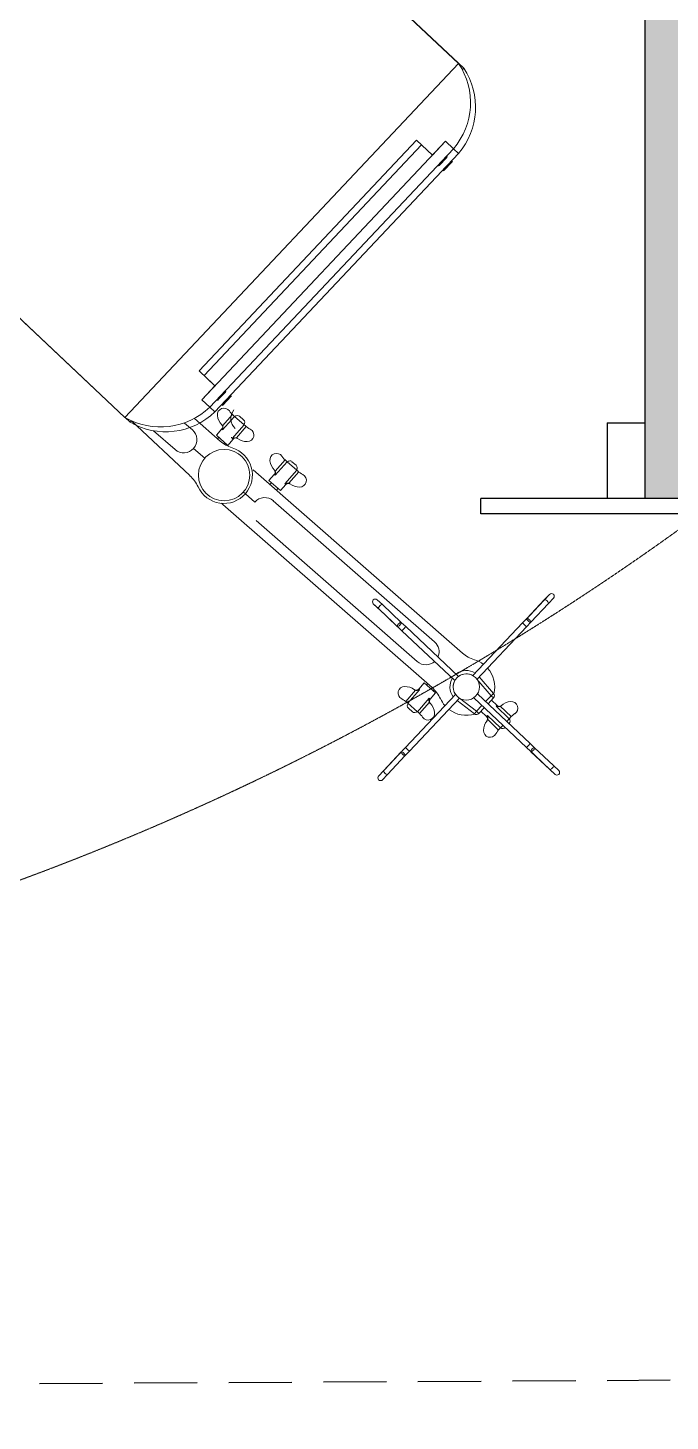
# Model space of a CAD drawing. Header units: millimetres. Extents: x 2822564 to 2991989, y -324396 to -253399.
# Drawn here: x 2834124 to 2834633, y -302527 to -301421 of the extents above; entities that cross this region are included whole.
import ezdxf

# ---------------------------------------------------------------- set-up
doc = ezdxf.new("R2010")
doc.units = ezdxf.units.MM
for name, pattern in [('12017_XPLAN_GROUND$0$HIDDEN', [0.375, 0.25, -0.125]), ('DASHDOT', [1, 0.5, -0.25, 0, -0.25]), ('HIDDEN', [0.375, 0.25, -0.125])]:
    doc.linetypes.add(name, pattern=pattern)
for name, color, linetype in [('AX', 1, 'DASHDOT'), ('CANAL', 2, 'HIDDEN'), ('LAF Detail', 7, 'Continuous')]:
    doc.layers.add(name, color=color, linetype=linetype)
doc.layers.add('coton tak bazo', color=191, linetype='Continuous', lineweight=5)
doc.layers.add('KATCHIN', color=253, linetype='12017_XPLAN_GROUND$0$HIDDEN', lineweight=5)

# ---------------------------------------------------------------- blocks, each defined once
blk = doc.blocks.new('fff')
at = {"layer": 'coton tak bazo', "ltscale": 0.003829}
for p, q in [((-1.9326, 0.6284), (-1.9281, 0.6332)), ((-2.0857, 0.6201), (-2.0905, 0.6246)), ((-2.0774, 0.467), (-2.082, 0.4622)), ((-1.9244, 0.4753), (-1.9195, 0.4708))]:
    blk.add_line(p, q, dxfattribs=at)
at = {"layer": 'coton tak bazo', "ltscale": 0.008414}
for p, q in [((-2.0871, 0.6283), (-2.0765, 0.6183)), ((-1.9244, 0.6298), (-1.9344, 0.6192))]:
    blk.add_line(p, q, dxfattribs=at)
at = {"layer": 'coton tak bazo', "ltscale": 0.003855}
for p, q in [((-2.0822, 0.6237), (-2.0871, 0.6283)), ((-2.0811, 0.4705), (-2.0856, 0.4657)), ((-1.9279, 0.4717), (-1.923, 0.4671))]:
    blk.add_line(p, q, dxfattribs=at)
at = {"layer": 'coton tak bazo', "ltscale": 0.01382}
for p, q in [((-2.0683, 0.6037), (-2.0857, 0.6201)), ((-2.0648, 0.6074), (-2.0822, 0.6237)), ((-1.9417, 0.4917), (-1.9244, 0.4753)), ((-1.9452, 0.4881), (-1.9279, 0.4717))]:
    blk.add_line(p, q, dxfattribs=at)
at = {"layer": 'coton tak bazo', "ltscale": 0.006954}
for p, q in [((-2.0677, 0.6101), (-2.0765, 0.6183)), ((-1.9427, 0.6104), (-1.9344, 0.6192)), ((-1.9389, 0.489), (-1.9302, 0.4808)), ((-2.0637, 0.4816), (-2.072, 0.4728))]:
    blk.add_line(p, q, dxfattribs=at)
at = {"layer": 'coton tak bazo', "ltscale": 0.013819}
for p, q in [((-1.949, 0.611), (-1.9326, 0.6284)), ((-1.9454, 0.6075), (-1.929, 0.6249)), ((-2.0647, 0.4879), (-2.0811, 0.4705)), ((-2.0611, 0.4844), (-2.0774, 0.467))]:
    blk.add_line(p, q, dxfattribs=at)
at = {"layer": 'coton tak bazo', "ltscale": 0.003856}
blk.add_line((-1.929, 0.6249), (-1.9244, 0.6298), dxfattribs=at)
at = {"layer": 'coton tak bazo', "ltscale": 0.005607}
for p, q in [((-2.0607, 0.6035), (-2.0677, 0.6101)), ((-1.9493, 0.6034), (-1.9427, 0.6104))]:
    blk.add_line(p, q, dxfattribs=at)
at = {"layer": 'coton tak bazo', "ltscale": 0.038803}
blk.add_line((-1.999, 0.558), (-1.953, 0.6068), dxfattribs=at)
at = {"layer": 'coton tak bazo', "ltscale": 0.003358}
for p, q in [((-1.953, 0.6068), (-1.949, 0.611)), ((-2.0641, 0.5998), (-2.0683, 0.6037))]:
    blk.add_line(p, q, dxfattribs=at)
at = {"layer": 'coton tak bazo', "ltscale": 0.001387}
for p, q in [((-1.9512, 0.6052), (-1.953, 0.6068)), ((-2.0625, 0.6015), (-2.0641, 0.5998)), ((-2.0588, 0.4903), (-2.0571, 0.4886)), ((-1.9476, 0.4939), (-1.946, 0.4957))]:
    blk.add_line(p, q, dxfattribs=at)
at = {"layer": 'coton tak bazo', "ltscale": 0.001529}
blk.add_line((-1.9512, 0.6052), (-1.9493, 0.6034), dxfattribs=at)
at = {"layer": 'coton tak bazo', "ltscale": 0.038608}
blk.add_line((-2.0155, 0.554), (-2.0641, 0.5998), dxfattribs=at)
at = {"layer": 'coton tak bazo', "ltscale": 0.00153}
for p, q in [((-2.0625, 0.6015), (-2.0607, 0.6035)), ((-2.0588, 0.4903), (-2.0608, 0.4921)), ((-1.9476, 0.4939), (-1.9494, 0.492))]:
    blk.add_line(p, q, dxfattribs=at)
at = {"layer": 'coton tak bazo', "ltscale": 0.038664}
blk.add_line((-2.0121, 0.5576), (-2.0607, 0.6035), dxfattribs=at)
at = {"layer": 'coton tak bazo', "ltscale": 0.038835}
blk.add_line((-1.9953, 0.5545), (-1.9493, 0.6034), dxfattribs=at)
at = {"layer": 'coton tak bazo', "ltscale": 0.002026}
blk.add_line((-2.0425, 0.5794), (-2.0449, 0.5769), dxfattribs=at)
at = {"layer": 'coton tak bazo', "ltscale": 5.97837e-05}
blk.add_line((-2.0448, 0.5814), (-2.0447, 0.5815), dxfattribs=at)
at = {"layer": 'coton tak bazo', "ltscale": 0.001907}
blk.add_line((-2.0368, 0.5855), (-2.0391, 0.5831), dxfattribs=at)
at = {"layer": 'coton tak bazo', "ltscale": 0.000658272}
for p, q in [((-2.036, 0.5863), (-2.0368, 0.5855)), ((-2.0449, 0.5769), (-2.0457, 0.576))]:
    blk.add_line(p, q, dxfattribs=at)
at = {"layer": 'coton tak bazo', "ltscale": 0.009625}
for p, q in [((-2.0368, 0.5855), (-2.0247, 0.5741)), ((-2.0449, 0.5769), (-2.0328, 0.5655)), ((-1.9603, 0.5705), (-1.9712, 0.558)), ((-1.9513, 0.5627), (-1.9623, 0.5502)), ((-1.849, 0.3476), (-1.838, 0.3601)), ((-1.8401, 0.3398), (-1.8291, 0.3523)), ((-1.8006, 0.3058), (-1.7896, 0.3183)), ((-1.7917, 0.298), (-1.7807, 0.3105))]:
    blk.add_line(p, q, dxfattribs=at)
at = {"layer": 'coton tak bazo', "ltscale": 0.008026}
for p, q in [((-2.0351, 0.5874), (-2.025, 0.5778)), ((-2.0467, 0.575), (-2.0366, 0.5655)), ((-1.9621, 0.5722), (-1.9713, 0.5618)), ((-1.9494, 0.5611), (-1.9585, 0.5507)), ((-1.8509, 0.3492), (-1.8418, 0.3597)), ((-1.8382, 0.3381), (-1.8291, 0.3485)), ((-1.8025, 0.3074), (-1.7934, 0.3178)), ((-1.7898, 0.2963), (-1.7807, 0.3067))]:
    blk.add_line(p, q, dxfattribs=at)
at = {"layer": 'coton tak bazo'}
for p, q in [((-2.0366, 0.5655), (-2.0361, 0.5657)), ((-2.0361, 0.5657), (-2.0357, 0.5658)), ((-2.0357, 0.5658), (-2.0353, 0.5658)), ((-2.0353, 0.5658), (-2.0349, 0.5658)), ((-2.0349, 0.5658), (-2.0343, 0.5658)), ((-2.0343, 0.5658), (-2.0338, 0.5657)), ((-2.0338, 0.5657), (-2.0328, 0.5655)), ((-2.0251, 0.5774), (-2.0252, 0.5769)), ((-2.0252, 0.5769), (-2.0252, 0.5765)), ((-2.0252, 0.5765), (-2.0252, 0.5761)), ((-2.0252, 0.5761), (-2.0251, 0.5755)), ((-2.025, 0.5778), (-2.0251, 0.5774)), ((-2.0251, 0.5755), (-2.025, 0.575)), ((-2.025, 0.575), (-2.0247, 0.5741)), ((-1.9713, 0.5618), (-1.9711, 0.5614)), ((-1.971, 0.559), (-1.9712, 0.558)), ((-1.9711, 0.5614), (-1.971, 0.5609)), ((-1.971, 0.5609), (-1.9709, 0.5605)), ((-1.9709, 0.5595), (-1.971, 0.559)), ((-1.9709, 0.5605), (-1.9709, 0.5601)), ((-1.9709, 0.5601), (-1.9709, 0.5595)), ((-1.9614, 0.5506), (-1.9623, 0.5502)), ((-1.9609, 0.5507), (-1.9614, 0.5506)), ((-1.9603, 0.5508), (-1.9609, 0.5507)), ((-1.9599, 0.5508), (-1.9603, 0.5508)), ((-1.9595, 0.5508), (-1.9599, 0.5508)), ((-1.959, 0.5508), (-1.9595, 0.5508)), ((-1.9585, 0.5507), (-1.959, 0.5508)), ((-1.839, 0.3598), (-1.838, 0.3601)), ((-1.8418, 0.3597), (-1.8413, 0.3596)), ((-1.8413, 0.3596), (-1.8409, 0.3595)), ((-1.8409, 0.3595), (-1.8404, 0.3595)), ((-1.8404, 0.3595), (-1.84, 0.3595)), ((-1.84, 0.3595), (-1.8395, 0.3596)), ((-1.8395, 0.3596), (-1.839, 0.3598)), ((-1.8294, 0.3513), (-1.8291, 0.3523)), ((-1.8294, 0.3508), (-1.8294, 0.3513)), ((-1.8294, 0.3502), (-1.8294, 0.3508)), ((-1.8294, 0.3498), (-1.8294, 0.3502)), ((-1.8294, 0.3494), (-1.8294, 0.3498)), ((-1.8292, 0.349), (-1.8294, 0.3494)), ((-1.8291, 0.3485), (-1.8292, 0.349)), ((-1.7934, 0.3178), (-1.7929, 0.3177)), ((-1.7916, 0.3177), (-1.7911, 0.3178)), ((-1.7911, 0.3178), (-1.7906, 0.3179)), ((-1.7906, 0.3179), (-1.7896, 0.3183)), ((-1.789, 0.3171), (-1.7888, 0.318)), ((-1.781, 0.309), (-1.7809, 0.3095)), ((-1.781, 0.3084), (-1.781, 0.309)), ((-1.781, 0.308), (-1.781, 0.3084)), ((-1.7809, 0.3076), (-1.781, 0.308)), ((-1.7808, 0.3071), (-1.7809, 0.3076)), ((-1.7807, 0.3067), (-1.7808, 0.3071))]:
    blk.add_line(p, q, dxfattribs=at)
at = {"layer": 'coton tak bazo', "ltscale": 0.004149}
blk.add_line((-2.0188, 0.5701), (-2.024, 0.575), dxfattribs=at)
at = {"layer": 'coton tak bazo', "ltscale": 0.004195}
for p, q in [((-2.0218, 0.5668), (-2.0168, 0.5721)), ((-2.0196, 0.5648), (-2.0146, 0.57))]:
    blk.add_line(p, q, dxfattribs=at)
at = {"layer": 'coton tak bazo', "ltscale": 0.00175}
for p, q in [((-2.0146, 0.57), (-2.0168, 0.5721)), ((-2.0128, 0.5724), (-2.0146, 0.57)), ((-2.0282, 0.5557), (-2.0305, 0.5537)), ((-2.0282, 0.5557), (-2.0304, 0.5577))]:
    blk.add_line(p, q, dxfattribs=at)
at = {"layer": 'coton tak bazo', "ltscale": 0.011441}
blk.add_line((-1.9989, 0.558), (-2.0146, 0.57), dxfattribs=at)
at = {"layer": 'coton tak bazo', "ltscale": 0.011621}
blk.add_line((-1.9968, 0.5602), (-2.0128, 0.5724), dxfattribs=at)
at = {"layer": 'coton tak bazo', "ltscale": 0.000658289}
for p, q in [((-1.9611, 0.5713), (-1.9603, 0.5705)), ((-1.8014, 0.3065), (-1.8006, 0.3058))]:
    blk.add_line(p, q, dxfattribs=at)
at = {"layer": 'coton tak bazo', "ltscale": 0.00685}
for p, q in [((-1.9603, 0.5705), (-1.9513, 0.5627)), ((-1.8401, 0.3398), (-1.849, 0.3476)), ((-1.8006, 0.3058), (-1.7917, 0.298))]:
    blk.add_line(p, q, dxfattribs=at)
at = {"layer": 'coton tak bazo', "ltscale": 0.002917}
for p, q in [((-1.9519, 0.5673), (-1.9557, 0.5706)), ((-1.8484, 0.3431), (-1.8446, 0.3398))]:
    blk.add_line(p, q, dxfattribs=at)
at = {"layer": 'coton tak bazo', "ltscale": 0.004148}
blk.add_line((-2.0284, 0.5598), (-2.0337, 0.5647), dxfattribs=at)
at = {"layer": 'coton tak bazo', "ltscale": 0.011741}
blk.add_line((-2.0172, 0.5383), (-2.0305, 0.5537), dxfattribs=at)
at = {"layer": 'coton tak bazo', "ltscale": 0.004314}
for p, q in [((-2.0304, 0.5577), (-2.0253, 0.5632)), ((-2.0282, 0.5557), (-2.0231, 0.5611))]:
    blk.add_line(p, q, dxfattribs=at)
at = {"layer": 'coton tak bazo', "ltscale": 0.01156}
blk.add_line((-2.0151, 0.5405), (-2.0282, 0.5557), dxfattribs=at)
at = {"layer": 'coton tak bazo', "ltscale": 0.004428}
for p, q in [((-1.977, 0.5531), (-1.972, 0.5588)), ((-1.8233, 0.3572), (-1.8283, 0.3515)), ((-1.7855, 0.3247), (-1.7905, 0.3189)), ((-1.7749, 0.3154), (-1.7799, 0.3096))]:
    blk.add_line(p, q, dxfattribs=at)
at = {"layer": 'coton tak bazo', "ltscale": 0.008167}
for p, q in [((-1.977, 0.5531), (-1.9664, 0.5438)), ((-1.8233, 0.3572), (-1.8339, 0.3665)), ((-1.7855, 0.3247), (-1.7749, 0.3154))]:
    blk.add_line(p, q, dxfattribs=at)
at = {"layer": 'coton tak bazo', "ltscale": 0.000657886}
blk.add_line((-1.9513, 0.5627), (-1.9505, 0.562), dxfattribs=at)
at = {"layer": 'coton tak bazo', "ltscale": 0.038571}
blk.add_line((-2.0151, 0.5406), (-2.0608, 0.4921), dxfattribs=at)
at = {"layer": 'coton tak bazo', "ltscale": 0.03879}
blk.add_line((-1.9948, 0.5416), (-1.946, 0.4957), dxfattribs=at)
at = {"layer": 'coton tak bazo', "ltscale": 0.000811807}
blk.add_line((-1.9757, 0.55), (-1.9748, 0.5511), dxfattribs=at)
at = {"layer": 'coton tak bazo', "ltscale": 0.14843}
blk.add_line((-1.9738, 0.5482), (-1.7808, 0.3792), dxfattribs=at)
at = {"layer": 'coton tak bazo', "ltscale": 0.000879089}
blk.add_line((-1.9697, 0.5446), (-1.9687, 0.5458), dxfattribs=at)
at = {"layer": 'coton tak bazo', "ltscale": 0.004429}
for p, q in [((-1.9664, 0.5438), (-1.9614, 0.5496)), ((-1.8339, 0.3665), (-1.839, 0.3608))]:
    blk.add_line(p, q, dxfattribs=at)
at = {"layer": 'coton tak bazo', "ltscale": 0.038594}
blk.add_line((-2.0113, 0.5372), (-2.0571, 0.4886), dxfattribs=at)
at = {"layer": 'coton tak bazo', "ltscale": 0.038744}
blk.add_line((-1.9981, 0.5379), (-1.9494, 0.492), dxfattribs=at)
at = {"layer": 'coton tak bazo', "ltscale": 0.148429}
blk.add_line((-1.8087, 0.3474), (-2.0017, 0.5164), dxfattribs=at)
at = {"layer": 'coton tak bazo', "ltscale": 0.114333}
for p, q in [((-1.8115, 0.3941), (-1.9601, 0.5242)), ((-1.9761, 0.506), (-1.8274, 0.3759))]:
    blk.add_line(p, q, dxfattribs=at)
at = {"layer": 'coton tak bazo', "ltscale": 0.0033}
for p, q in [((-2.0608, 0.4921), (-2.0647, 0.4879)), ((-1.9494, 0.492), (-1.9452, 0.4881))]:
    blk.add_line(p, q, dxfattribs=at)
at = {"layer": 'coton tak bazo', "ltscale": 0.005609}
blk.add_line((-2.0571, 0.4886), (-2.0637, 0.4816), dxfattribs=at)
at = {"layer": 'coton tak bazo', "ltscale": 0.005608}
blk.add_line((-1.946, 0.4957), (-1.9389, 0.489), dxfattribs=at)
at = {"layer": 'coton tak bazo', "ltscale": 0.008443}
blk.add_line((-1.9195, 0.4708), (-1.9302, 0.4808), dxfattribs=at)
at = {"layer": 'coton tak bazo', "ltscale": 0.008444}
blk.add_line((-2.082, 0.4622), (-2.072, 0.4728), dxfattribs=at)
at = {"layer": 'coton tak bazo', "ltscale": 0.006708}
for p, q in [((-1.8016, 0.3693), (-1.8104, 0.377)), ((-1.8104, 0.377), (-1.8016, 0.3693))]:
    blk.add_line(p, q, dxfattribs=at)
at = {"layer": 'coton tak bazo', "ltscale": 0.001281}
for p, q in [((-1.8302, 0.3662), (-1.8316, 0.3645)), ((-1.8241, 0.3609), (-1.8256, 0.3592))]:
    blk.add_line(p, q, dxfattribs=at)
at = {"layer": 'coton tak bazo', "ltscale": 0.0014}
blk.add_line((-1.7998, 0.3678), (-1.8016, 0.3694), dxfattribs=at)
blk.add_line((-1.7998, 0.3678), (-1.8016, 0.3694), dxfattribs=at)
at = {"layer": 'coton tak bazo', "ltscale": 0.000657837}
blk.add_line((-1.849, 0.3476), (-1.8499, 0.3483), dxfattribs=at)
at = {"layer": 'coton tak bazo', "ltscale": 0.019085}
blk.add_line((-1.7504, 0.3526), (-1.6966, 0.302), dxfattribs=at)
at = {"layer": 'coton tak bazo', "ltscale": 0.000658593}
blk.add_line((-1.8392, 0.339), (-1.8401, 0.3398), dxfattribs=at)
at = {"layer": 'coton tak bazo', "ltscale": 0.007934}
for p, q in [((-1.7642, 0.3365), (-1.7539, 0.3275)), ((-1.7539, 0.3275), (-1.7642, 0.3365))]:
    blk.add_line(p, q, dxfattribs=at)
at = {"layer": 'coton tak bazo', "ltscale": 0.00079851}
for p, q in [((-1.7823, 0.3237), (-1.7832, 0.3227)), ((-1.7763, 0.3184), (-1.7772, 0.3174))]:
    blk.add_line(p, q, dxfattribs=at)
at = {"layer": 'coton tak bazo', "ltscale": 0.00582}
blk.add_line((-1.7368, 0.3286), (-1.717, 0.3113), dxfattribs=at)
at = {"layer": 'coton tak bazo', "ltscale": 0.039792}
blk.add_line((-1.7783, 0.3208), (-1.7546, 0.3), dxfattribs=at)
at = {"layer": 'coton tak bazo', "ltscale": 0.016327}
blk.add_line((-1.7455, 0.3041), (-1.7528, 0.3104), dxfattribs=at)
at = {"layer": 'coton tak bazo', "ltscale": 0.259584}
blk.add_line((-1.9982, -0.0276), (-1.6906, 0.2989), dxfattribs=at)
blk.add_line((-1.9982, -0.0276), (-1.6906, 0.2989), dxfattribs=at)
at = {"layer": 'coton tak bazo', "ltscale": 0.002916}
blk.add_line((-1.7962, 0.2979), (-1.8, 0.3012), dxfattribs=at)
at = {"layer": 'coton tak bazo', "ltscale": 0.000658264}
blk.add_line((-1.7917, 0.298), (-1.7908, 0.2972), dxfattribs=at)
at = {"layer": 'coton tak bazo', "ltscale": 0.001048}
blk.add_line((-1.6966, 0.302), (-1.6953, 0.3033), dxfattribs=at)
at = {"layer": 'coton tak bazo', "ltscale": 0.001009}
blk.add_line((-1.6966, 0.302), (-1.6954, 0.3033), dxfattribs=at)
at = {"layer": 'coton tak bazo', "ltscale": 0.003672}
blk.add_line((-1.6953, 0.3033), (-1.6907, 0.299), dxfattribs=at)
at = {"layer": 'coton tak bazo', "ltscale": 0.092167}
blk.add_line((-1.5747, 0.1898), (-1.6906, 0.299), dxfattribs=at)
at = {"layer": 'coton tak bazo', "ltscale": 0.303333}
for p, q in [((-1.6906, 0.2989), (-1.3091, -0.0604)), ((-2.0029, -0.0232), (-1.6213, -0.3826)), ((-1.9982, -0.0276), (-1.6167, -0.387))]:
    blk.add_line(p, q, dxfattribs=at)
at = {"layer": 'coton tak bazo', "ltscale": 0.189583}
for p, q in [((-1.9981, 0.0554), (-1.7735, 0.2938)), ((-1.7688, 0.2895), (-1.9934, 0.051)), ((-1.7615, 0.2826), (-1.9861, 0.0441))]:
    blk.add_line(p, q, dxfattribs=at)
at = {"layer": 'coton tak bazo', "ltscale": 0.007}
for p, q in [((-1.7888, 0.2791), (-1.7805, 0.2879)), ((-1.775, 0.2829), (-1.7833, 0.2741)), ((-1.9927, 0.0627), (-1.9844, 0.0715)), ((-1.9789, 0.0664), (-1.9872, 0.0576))]:
    blk.add_line(p, q, dxfattribs=at)
at = {"layer": 'coton tak bazo', "ltscale": 0.005833}
for p, q in [((-1.7873, 0.2792), (-1.7804, 0.2865)), ((-1.7764, 0.2828), (-1.7834, 0.2755)), ((-1.7688, 0.2895), (-1.7615, 0.2826)), ((-1.7615, 0.2826), (-1.7688, 0.2895)), ((-1.9912, 0.0627), (-1.9843, 0.07)), ((-1.9803, 0.0664), (-1.9872, 0.059)), ((-1.9934, 0.051), (-1.9861, 0.0441)), ((-1.9861, 0.0441), (-1.9934, 0.051))]:
    blk.add_line(p, q, dxfattribs=at)
at = {"layer": 'coton tak bazo', "ltscale": 0.003716}
for p, q in [((-1.7735, 0.2938), (-1.7689, 0.2894)), ((-1.7689, 0.2894), (-1.7735, 0.2938))]:
    blk.add_line(p, q, dxfattribs=at)
at = {"layer": 'coton tak bazo', "ltscale": 0.010208}
for p, q in [((-1.7615, 0.2826), (-1.7736, 0.2697)), ((-1.9861, 0.0441), (-1.974, 0.0569))]:
    blk.add_line(p, q, dxfattribs=at)
at = {"layer": 'coton tak bazo', "ltscale": 0.084583}
for p, q in [((-1.7636, 0.2603), (-1.8638, 0.1539)), ((-1.7589, 0.2559), (-1.8591, 0.1495)), ((-1.9593, 0.0431), (-1.8591, 0.1495))]:
    blk.add_line(p, q, dxfattribs=at)
at = {"layer": 'coton tak bazo', "ltscale": 0.011667}
for p, q in [((-1.7736, 0.2697), (-1.7589, 0.2559)), ((-1.7736, 0.2697), (-1.7589, 0.2559)), ((-1.974, 0.0569), (-1.9593, 0.0431)), ((-1.974, 0.0569), (-1.9593, 0.0431))]:
    blk.add_line(p, q, dxfattribs=at)
at = {"layer": 'coton tak bazo', "ltscale": 0.00795}
blk.add_line((-1.7736, 0.2697), (-1.7636, 0.2603), dxfattribs=at)
at = {"layer": 'coton tak bazo', "ltscale": 0.084544}
blk.add_line((-1.964, 0.0475), (-1.8638, 0.1539), dxfattribs=at)
at = {"layer": 'coton tak bazo', "ltscale": 0.00372}
for p, q in [((-1.9981, 0.0554), (-1.9935, 0.051)), ((-1.9935, 0.051), (-1.9981, 0.0554))]:
    blk.add_line(p, q, dxfattribs=at)
at = {"layer": 'coton tak bazo', "ltscale": 0.00106}
blk.add_line((-2.0029, -0.0232), (-2.0016, -0.0218), dxfattribs=at)
at = {"layer": 'coton tak bazo', "ltscale": 0.001098}
blk.add_line((-2.0029, -0.0232), (-2.0016, -0.0218), dxfattribs=at)
at = {"layer": 'coton tak bazo', "ltscale": 0.303334}
blk.add_line((-1.6167, -0.387), (-1.9982, -0.0276), dxfattribs=at)
at = {"layer": 'coton tak bazo'}
for centre, radius in [((-2.0053, 0.5476), 0.0121), ((-1.782, 0.3522), 0.0237)]:
    blk.add_circle(centre, radius, dxfattribs=at)
for centre, radius, start, end in [((-1.9263, 0.6315), 0.00252, 43.8419, 136.6625), ((-1.9263, 0.6315), 0.00252, 316.761, 43.9201), ((-2.0888, 0.6265), 0.00252, 133.8419, 226.6625), ((-2.0888, 0.6265), 0.00252, 46.761, 133.9201), ((-2.0272, 0.588), 0.00607, 357.9219, 150.9453), ((-2.0426, 0.5793), 0.00302, 136.7134, 226.7134), ((-2.0391, 0.583), 0.00302, 46.7134, 134.7652), ((-2.0554, 0.6045), 0.0266, 316.7134, 329.2021), ((-2.0219, 0.5768), 0.00325, 141.5938, 161.0896), ((-2.0219, 0.5772), 0.00302, 142.5295, 226.7135), ((-2.0364, 0.5883), 0.0153, 321.568, 357.9219), ((-2.0468, 0.5672), 0.00607, 122.4815, 275.505), ((-2.065, 0.5942), 0.0266, 304.2248, 316.7134), ((-2.0314, 0.5801), 0.00902, 317.7506, 325.0043), ((-2.0053, 0.5476), 0.0262, 120.7752, 121.0935), ((-2.0146, 0.57), 0.00302, 52.6047, 136.7134), ((-2.0053, 0.5476), 0.0262, 52.214, 107.432), ((-1.97, 0.5721), 0.00607, 34.563, 187.5864), ((-1.9609, 0.5733), 0.0153, 187.5864, 223.9403), ((-1.9436, 0.5913), 0.0266, 216.3062, 228.7949), ((-1.9577, 0.5683), 0.00302, 48.7949, 138.7949), ((-1.9539, 0.565), 0.00302, 318.7949, 48.7949), ((-2.0477, 0.5763), 0.0153, 275.505, 311.8589), ((-2.0357, 0.5625), 0.00302, 46.7134, 130.8972), ((-2.0354, 0.5625), 0.00325, 112.3386, 131.8314), ((-2.0393, 0.5718), 0.00902, 308.4204, 315.6792), ((-2.0053, 0.5476), 0.0262, 165.9984, 221.6625), ((-2.0282, 0.5557), 0.00302, 136.7134, 220.8222), ((-2.0053, 0.5476), 0.0262, 152.3364, 152.6524), ((-2.0053, 0.5476), 0.0121, 330.2336, 34.6462), ((-2.0053, 0.5476), 0.0151, 327.4929, 37.0856), ((-2.0053, 0.5476), 0.0262, 24.4019, 41.1794), ((-1.9539, 0.571), 0.0302, 204.3992, 228.7948), ((-1.9743, 0.5608), 0.00302, 318.7948, 42.9788), ((-1.9651, 0.5647), 0.00902, 220.504, 227.7577), ((-1.9742, 0.5605), 0.00325, 24.4187, 43.9145), ((-1.933, 0.582), 0.0266, 228.7949, 241.2835), ((-1.9485, 0.5533), 0.00607, 270.0033, 63.0268), ((-1.9565, 0.5571), 0.00902, 229.8291, 237.0879), ((-1.9591, 0.5476), 0.00302, 54.6111, 138.7949), ((-1.9595, 0.5476), 0.00325, 53.6769, 73.1697), ((-1.9485, 0.5625), 0.0153, 233.6494, 270.0033), ((-2.0053, 0.5476), 0.0151, 237.1304, 308.3016), ((-2.0053, 0.5476), 0.0121, 239.7759, 305.2715), ((-1.9681, 0.5151), 0.0121, 48.7939, 131.8127), ((-2.0053, 0.5476), 0.0262, 232.6973, 253.1865), ((-2.0216, 0.4936), 0.0302, 48.795, 73.1905), ((-1.9681, 0.5151), 0.0121, 156.0537, 228.7964), ((-2.0838, 0.464), 0.00252, 136.761, 223.9201), ((-1.9213, 0.469), 0.00252, 226.761, 313.9201), ((-1.9213, 0.469), 0.00252, 313.8419, 46.6625), ((-2.0838, 0.4639), 0.00252, 223.8419, 316.6625), ((-1.8195, 0.385), 0.0121, 228.7933, 318.7964), ((-1.7819, 0.3521), 0.0262, 24.365, 138.7608), ((-1.7575, 0.4059), 0.0354, 228.8206, 231.5034), ((-1.8518, 0.3571), 0.00607, 89.9692, 242.9927), ((-1.8518, 0.3479), 0.0153, 53.6153, 89.9692), ((-1.8412, 0.3628), 0.00302, 234.577, 318.7608), ((-1.8408, 0.3628), 0.00325, 233.6427, 253.1356), ((-1.8439, 0.3532), 0.00902, 49.795, 57.0537), ((-1.7819, 0.3521), 0.0262, 138.7621, 253.1551), ((-1.7305, 0.3754), 0.0302, 204.365, 228.7608), ((-1.8674, 0.3284), 0.0266, 48.7608, 61.2494), ((-1.8464, 0.3454), 0.00302, 138.7608, 228.7608), ((-1.8352, 0.3456), 0.00902, 40.4698, 47.7236), ((-1.8261, 0.3495), 0.00302, 138.7606, 222.9447), ((-1.8261, 0.3499), 0.00325, 204.3846, 223.8803), ((-1.8395, 0.337), 0.0153, 7.5523, 43.9062), ((-1.8427, 0.342), 0.00302, 228.7608, 318.7608), ((-1.8568, 0.3191), 0.0266, 36.2721, 48.7608), ((-1.8303, 0.3382), 0.00607, 214.5289, 7.5523), ((-1.7983, 0.2981), 0.0302, 48.7608, 73.1565), ((-1.7448, 0.3195), 0.0121, 138.7602, 228.7613), ((-1.7448, 0.3195), 0.0121, 48.7608, 138.7608), ((-1.8034, 0.3152), 0.00607, 90.0033, 243.0268), ((-1.8189, 0.2865), 0.0266, 48.7949, 61.2835), ((-1.8034, 0.306), 0.0153, 53.6495, 90.0033), ((-1.7928, 0.3209), 0.00302, 234.611, 318.795), ((-1.7924, 0.3209), 0.00325, 233.6753, 253.1711), ((-1.8002, 0.3), 0.0121, 318.7938, 48.7959), ((-1.7954, 0.3114), 0.00902, 49.8321, 57.0858), ((-1.7868, 0.3038), 0.00902, 40.5019, 47.7607), ((-1.7777, 0.3077), 0.00302, 138.7949, 222.9787), ((-1.7282, 0.2473), 0.0649, 59.5917, 134.2229), ((-1.798, 0.3035), 0.00302, 138.7949, 228.7949), ((-1.7942, 0.3002), 0.00302, 228.7949, 318.7949), ((-1.8083, 0.2772), 0.0266, 36.3062, 48.7949), ((-1.7819, 0.2964), 0.00607, 214.563, 7.5864), ((-1.7777, 0.308), 0.00325, 204.4201, 223.9129), ((-1.791, 0.2952), 0.0153, 7.5864, 43.9404), ((-1.7235, 0.2429), 0.0649, 59.5922, 134.2235), ((-1.7812, 0.2872), 0.00101, 316.7129, 46.7129), ((-1.7757, 0.2821), 0.00101, 46.7134, 136.7134), ((-1.7757, 0.2821), 0.00101, 46.7134, 136.7134), ((-1.7826, 0.2748), 0.00101, 136.7134, 226.7134), ((-1.7826, 0.2748), 0.00101, 136.7134, 226.7134), ((-1.9851, 0.0707), 0.00101, 316.7129, 46.7129), ((-1.9796, 0.0657), 0.00101, 46.7134, 136.7134), ((-1.9796, 0.0657), 0.00101, 46.7134, 136.7134), ((-1.949, 0.0129), 0.0649, 139.2028, 213.8341), ((-1.992, 0.0634), 0.00101, 226.7129, 316.7129), ((-1.9865, 0.0583), 0.00101, 136.7134, 226.7134), ((-1.9865, 0.0583), 0.00101, 136.7134, 226.7134), ((-1.9443, 0.0086), 0.0649, 139.2033, 213.8346)]:
    blk.add_arc(centre, radius, start, end, dxfattribs=at)
for centre, major_axis, start_param, end_param in [((-2.084, 0.6219), (0.00175, 0.00182), 0.003429, 3.145021), ((-1.9308, 0.6266), (-0.00182, 0.00175), 4.666969, 6.286614), ((-1.9308, 0.6266), (0.00182, -0.00175), 0.003429, 1.525376), ((-2.0666, 0.6055), (0.00175, 0.00182), 0.003429, 3.145021), ((-2.0666, 0.6055), (0.00175, 0.00182), 3.145021, 4.666969), ((-2.0666, 0.6055), (0.00175, 0.00182), 4.666969, 6.286614), ((-1.9472, 0.6093), (0.00182, -0.00175), 3.145021, 4.666969), ((-1.9472, 0.6093), (0.00182, -0.00175), 0.003429, 3.145021), ((-1.9472, 0.6093), (0.00182, -0.00175), 4.666969, 6.286614), ((-1.9435, 0.4899), (-0.00175, -0.00182), 4.666969, 6.286614), ((-1.9435, 0.4899), (-0.00175, -0.00182), 0.003429, 3.145021), ((-1.9435, 0.4899), (-0.00175, -0.00182), 3.145021, 4.666969), ((-2.0629, 0.4862), (-0.00182, 0.00175), 0.003429, 3.145021), ((-2.0629, 0.4862), (-0.00182, 0.00175), 4.666969, 6.286614), ((-2.0629, 0.4862), (-0.00182, 0.00175), 3.145021, 4.666969), ((-2.0792, 0.4688), (-0.00182, 0.00175), 0.003429, 3.145021), ((-1.9261, 0.4735), (-0.00175, -0.00182), 0.003429, 1.525376), ((-1.9261, 0.4735), (0.00175, 0.00182), 4.666969, 6.286614)]:
    blk.add_ellipse(centre, major_axis=major_axis, ratio=0.319365, start_param=start_param, end_param=end_param, dxfattribs=at)
blk = doc.blocks.new('Surgery Zone')
at = {"layer": 'KATCHIN', "color": 85, "ltscale": 1.1, "true_color": 0x58ba48}
blk.add_circle((1610637.8, -562746.7, 0), 2200, dxfattribs=at)
at = {"layer": 'coton tak bazo', "xscale": 860.0000000000005, "yscale": 860.0000000000005, "zscale": 860.0000000000005, "rotation": 180}
blk.add_blockref('fff', (1610029.2, -564186.9, 0), dxfattribs=at)
blk = doc.blocks.new('LAF')
at = {"layer": 'LAF Detail'}
h = blk.add_hatch(color=1, dxfattribs=at)
h.dxf.hatch_style = 1
h.paths.add_polyline_path([(1750, 1297.5), (-1750, 1297.5), (-1750, 1257.5), (1750, 1257.5)])
h.paths.add_polyline_path([(-1257.5, 1750), (-1297.5, 1750), (-1297.5, 1297.5), (-1257.5, 1297.5)])
h.paths.add_polyline_path([(1297.5, 1750), (1257.5, 1750), (1257.5, 1297.5), (1297.5, 1297.5)])
h.paths.add_polyline_path([(1297.5, -1297.5), (1257.5, -1297.5), (1257.5, -1750), (1297.5, -1750)])
h.paths.add_polyline_path([(1750, -1257.5), (-1750, -1257.5), (-1750, -1297.5), (1750, -1297.5)])
h.paths.add_polyline_path([(-1257.5, -1297.5), (-1297.5, -1297.5), (-1297.5, -1750), (-1257.5, -1750)])
h.paths.add_polyline_path([(2764.7, 1882.3), (2614.7, 1882.3), (2614.7, 1842.3), (2068.7, 1842.3), (2068.7, 1882.3), (1918.7, 1882.3), (1918.7, 567.3), (2068.7, 567.3), (2068.7, 604.8), (2183, 604.8), (2183, 609.8), (2063, 609.8), (2063, 637.3), (2183, 637.3), (2183, 607.3), (2614.7, 607.3), (2614.7, 567.3), (2764.7, 567.3)])
h.paths.add_polyline_path([(1958.7, 1802.3), (2724.7, 1802.3), (2724.7, 913.3), (2183, 913.3), (2183, 883.3), (2063, 883.3), (2063, 913.3), (1958.7, 913.3)], flags=16)
h.paths.add_polyline_path([(1958.9, 1526.8, 1), (1964, 1526.8, 1)], flags=0)
h.paths.add_polyline_path([(1958.9, 1314.6, 1), (1964, 1314.6, 1)], flags=0)
h.paths.add_polyline_path([(2151, 1529.4), (2152, 1529.4, -1), (2152, 1524.2), (2151, 1524.2, -1)], flags=0)
h.paths.add_polyline_path([(2148.9, 1526.8, -1), (2154, 1526.8, -1)], flags=0)
h.paths.add_polyline_path([(2151, 1317.2), (2152, 1317.2, -1), (2152, 1312), (2151, 1312, -1)], flags=0)
h.paths.add_polyline_path([(2154, 1314.6, -1), (2148.9, 1314.6, -1)], flags=0)
h.paths.add_polyline_path([(2000, 1717.6), (2001.5, 1718.9, -1), (2004.9, 1715), (2003.4, 1713.7, -1)], flags=0)
h.paths.add_polyline_path([(2257.9, 1477.7), (2257.9, 1478.7, -1), (2263.1, 1478.7), (2263.1, 1477.7, -1)], flags=0)
h.paths.add_polyline_path([(2257.9, 1363.7, -1), (2263.1, 1363.7), (2263.1, 1362.7, -1), (2257.9, 1362.7)], flags=0)
h.paths.add_polyline_path([(2562.4, 1106.3), (2724.7, 1249.4), (2724.7, 1249.7), (2562.1, 1106.3)], flags=0)
h.paths.add_polyline_path([(2556.8, 1105.2), (2557, 1105.2), (2557.2, 1105.3, 0.093249)], flags=0)
h.paths.add_polyline_path([(2308.7, 1100.3), (2551.5, 1100.3), (2555.3, 1103.7), (2555.3, 1104.3, -0.414214), (2557.3, 1106.3), (2557.3, 1105.2, 0.12943), (2555.3, 1104.3), (2555.3, 1100.4), (2552.5, 1097.8), (2544.7, 1097.8), (2544.7, 1096.6), (2326.7, 1096.6), (2307.7, 1096.6, 0.414214), (2306.5, 1095.3), (2306.5, 1036.7, 0.080761), (2306.5, 1036.3), (2306.5, 1036.3), (2330.5, 914.1), (2357.5, 914.1), (2544.1, 914.1), (2544.1, 913.8), (2544.1, 913.3), (2543.7, 913.3), (2419.6, 913.8), (2366, 913.8), (2357.6, 914.1), (2357.6, 913.3), (2357.5, 913.3), (2357.5, 914.1), (2327.5, 914.1), (2303.5, 1036.3), (1958.7, 1036.3), (1958.7, 1036.9), (2303, 1036.9), (2303, 1096.6), (2326.5, 1096.6), (2326.5, 1097.8), (2308.7, 1097.8)], flags=0)
h.paths.add_polyline_path([(2305.2, 1036.7, 0.09518), (2305.4, 1035.8, 0.113938), (2303.6, 1035.9), (2305.2, 1036.1)], flags=0)
h.paths.add_polyline_path([(2257.9, 1592.7), (2257.9, 1593.7, -1), (2263.1, 1593.7), (2263.1, 1592.7, -1)], flags=0)
h.paths.add_polyline_path([(2058.1, 1768.8), (2059.6, 1770.2, -1), (2063, 1766.3), (2061.5, 1764.9, -1)], flags=0)
h.paths.add_polyline_path([(2263.1, 1248.7), (2263.1, 1247.7, -1), (2257.9, 1247.7), (2257.9, 1248.7, -1)], flags=0)
h.paths.add_polyline_path([(2444, 1411.7, 0.956183), (2444, 1429.7, -0.066402)], flags=0)
h.paths.add_polyline_path([(2426.8, 1429.7), (2427.6, 1429.7, 0.022091), (2426.8, 1429.7, 11.266721), (2426.8, 1411.7), (2427.6, 1411.7, -0.022091), (2426.8, 1411.7, -11.266721)], flags=0)
h.paths.add_polyline_path([(2426.6, 1420.7, -1), (2326.6, 1420.7, -1)], flags=0)
h.paths.add_polyline_path([(2339.5, 1461.4, -1), (2332.5, 1461.4, -1)], flags=0)
h.paths.add_polyline_path([(2338.5, 1461.4, -1), (2333.5, 1461.4, -1)], flags=0)
h.paths.add_polyline_path([(2339.5, 1380, -1), (2332.5, 1380, -1)], flags=0)
h.paths.add_polyline_path([(2338.5, 1380, -1), (2333.5, 1380, -1)], flags=0)
h.paths.add_polyline_path([(2341, 1529.4), (2342, 1529.4, -1), (2342, 1524.2), (2341, 1524.2, -1)], flags=0)
h.paths.add_polyline_path([(2344, 1526.8, -1), (2338.9, 1526.8, -1)], flags=0)
h.paths.add_polyline_path([(2257.9, 1692.7), (2257.9, 1693.7, -1), (2263.1, 1693.7), (2263.1, 1692.7, -1)], flags=0)
h.paths.add_polyline_path([(2341, 1317.2), (2342, 1317.2, -1), (2342, 1312), (2341, 1312, -1)], flags=0)
h.paths.add_polyline_path([(2344, 1314.6, -1), (2338.9, 1314.6, -1)], flags=0)
h.paths.add_polyline_path([(1948.7, 1862.3, -1), (1962.7, 1862.3, -1)], flags=16)
h.paths.add_polyline_path([(2263.1, 1133.7), (2263.1, 1132.7, -1), (2257.9, 1132.7), (2257.9, 1133.7, -1)], flags=0)
h.paths.add_polyline_path([(2420.8, 1461.4, -1), (2413.8, 1461.4, -1)], flags=0)
h.paths.add_polyline_path([(2419.8, 1461.4, -1), (2414.8, 1461.4, -1)], flags=0)
h.paths.add_polyline_path([(2420.8, 1380, -1), (2413.8, 1380, -1)], flags=0)
h.paths.add_polyline_path([(2419.8, 1380, -1), (2414.8, 1380, -1)], flags=0)
h.paths.add_polyline_path([(2257.9, 1792.7), (2257.9, 1793.7, -1), (2263.1, 1793.7), (2263.1, 1792.7, -1)], flags=0)
h.paths.add_polyline_path([(2551.5, 1100.3, 0.016832), (2552, 1099.1), (2552.1, 1099.1), (2551.9, 1099.1), (2551.9, 1099), (2552, 1099, -0.00829)], flags=0)
h.paths.add_polyline_path([(2327.4, 1109.9), (2329.4, 1109.9, -1), (2329.4, 1104.7), (2327.4, 1104.7, -1)], flags=0)
h.paths.add_polyline_path([(2490.2, 1477.7), (2490.2, 1478.7, -1), (2495.4, 1478.7), (2495.4, 1477.7, -1)], flags=0)
h.paths.add_polyline_path([(2490.2, 1363.7, -1), (2495.4, 1363.7), (2495.4, 1362.7, -1), (2490.2, 1362.7)], flags=0)
h.paths.add_polyline_path([(2394, 1109.9), (2396, 1109.9, -1), (2396, 1104.7), (2394, 1104.7, -1)], flags=0)
h.paths.add_polyline_path([(1958.7, 873.3), (2310.7, 873.3), (2310.7, 647.3), (1958.7, 647.3)], flags=16)
h.paths.add_polyline_path([(2490.2, 1592.7), (2490.2, 1593.7, -1), (2495.4, 1593.7), (2495.4, 1592.7, -1)], flags=0)
h.paths.add_polyline_path([(2490.2, 1248.7, -1), (2495.4, 1248.7), (2495.4, 1247.7, -1), (2490.2, 1247.7)], flags=0)
h.paths.add_polyline_path([(2531, 1529.4), (2532, 1529.4, -1), (2532, 1524.2), (2531, 1524.2, -1)], flags=0)
h.paths.add_polyline_path([(2534, 1526.8, -1), (2528.9, 1526.8, -1)], flags=0)
h.paths.add_polyline_path([(2531, 1317.2), (2532, 1317.2, -1), (2532, 1312), (2531, 1312, -1)], flags=0)
h.paths.add_polyline_path([(2534, 1314.6, -1), (2528.9, 1314.6, -1)], flags=0)
h.paths.add_polyline_path([(2490.2, 1692.7), (2490.2, 1693.7, -1), (2495.4, 1693.7), (2495.4, 1692.7, -1)], flags=0)
h.paths.add_polyline_path([(2460.7, 1109.9), (2462.7, 1109.9, -1), (2462.7, 1104.7), (2460.7, 1104.7, -1)], flags=0)
h.paths.add_polyline_path([(2495.4, 1133.7), (2495.4, 1132.7, -1), (2490.2, 1132.7), (2490.2, 1133.7, -1)], flags=0)
h.paths.add_polyline_path([(2490.2, 1792.7), (2490.2, 1793.7, -1), (2495.4, 1793.7), (2495.4, 1792.7, -1)], flags=0)
h.paths.add_polyline_path([(2527.4, 1109.9), (2529.4, 1109.9, -1), (2529.4, 1104.7), (2527.4, 1104.7, -1)], flags=0)
h.paths.add_polyline_path([(2322.7, 860.3), (2350.7, 860.3), (2350.7, 873.3), (2724.7, 873.3), (2724.7, 647.3), (2350.7, 647.3), (2350.7, 660.3), (2322.7, 660.3, -0.414214), (2320.7, 662.3), (2320.7, 858.3, -0.414214)], flags=16)
h.paths.add_polyline_path([(2561.8, 1122.2), (2563.3, 1123.5, -1), (2566.7, 1119.6), (2565.2, 1118.3, -1)], flags=0)
h.paths.add_polyline_path([(2353.8, 820.3), (2353.8, 860.3), (2353.7, 820.3)], flags=0)
h.paths.add_polyline_path([(2578.9, 1095.3, -1), (2573.8, 1095.3, -1)], flags=0)
h.paths.add_polyline_path([(2619.9, 1173.4), (2621.4, 1174.7, -1), (2624.8, 1170.8), (2623.3, 1169.5, -1)], flags=0)
h.paths.add_polyline_path([(2392.3, 858.8), (2392.3, 662.3), (2392.2, 661.9), (2392, 660.7), (2391.5, 660.5), (2391.7, 660.7), (2391.9, 660.9), (2392, 661.2), (2392.2, 661.6), (2392.2, 661.9), (2392.3, 662.3), (2392.3, 858.3), (2392.2, 858.7), (2392, 859.9), (2391.8, 860)], flags=0)
h.paths.add_polyline_path([(2383.4, 818.3), (2383.2, 818.3), (2383.2, 702.3), (2383.2, 701.9), (2383, 700.7), (2382.1, 700.3), (2381.9, 700.3), (2382.2, 700.4), (2382.4, 700.5), (2382.6, 700.7), (2382.8, 700.9), (2383, 701.2), (2383.1, 701.6), (2383.2, 701.9), (2383.2, 702.3), (2383.2, 818.3), (2383.2, 818.7), (2383, 819.9), (2382.8, 820)], flags=0)
h.paths.add_polyline_path([(2623.3, 1770.2), (2624.8, 1768.8, -1), (2621.4, 1764.9), (2619.9, 1766.3, -1)], flags=0)
h.paths.add_polyline_path([(2678, 1224.6), (2679.5, 1225.9, -1), (2682.9, 1222), (2681.4, 1220.7, -1)], flags=0)
h.paths.add_polyline_path([(2721, 1529.4), (2722, 1529.4, -1), (2722, 1524.2), (2721, 1524.2, -1)], flags=0)
h.paths.add_polyline_path([(2724, 1526.8, -1), (2718.9, 1526.8, -1)], flags=0)
h.paths.add_polyline_path([(2721, 1317.2), (2722, 1317.2, -1), (2722, 1312), (2721, 1312, -1)], flags=0)
h.paths.add_polyline_path([(2724, 1314.6, -1), (2718.9, 1314.6, -1)], flags=0)
h.paths.add_polyline_path([(2681.4, 1718.9), (2682.9, 1717.6, -1), (2679.5, 1713.7), (2678, 1715, -1)], flags=0)
h.paths.add_polyline_path([(2665.4, 1096), (2667.3, 1092.8, 0.483498), (2670.4, 1095.3, 0.867202)], flags=0)
h.paths.add_polyline_path([(1962.7, 587.3, -1), (1948.7, 587.3, -1)], flags=16)
h.paths.add_polyline_path([(2537.3, 819.3), (2537.3, 818.3, -1), (2532.1, 818.3), (2532.1, 819.3, -1)], flags=0)
h.paths.add_polyline_path([(2537.3, 818.8, -1), (2532.2, 818.8, -1)], flags=0)
h.paths.add_polyline_path([(2720.7, 1862.3, -1), (2734.7, 1862.3, -1)], flags=16)
h.paths.add_polyline_path([(2537.3, 761.1), (2537.3, 760.1, -1), (2532.1, 760.1), (2532.1, 761.1, -1)], flags=0)
h.paths.add_polyline_path([(2537.3, 760.6, -1), (2532.2, 760.6, -1)], flags=0)
h.paths.add_polyline_path([(2537.3, 702.8), (2537.3, 701.8, -1), (2532.1, 701.8), (2532.1, 702.8, -1)], flags=0)
h.paths.add_polyline_path([(2537.3, 702.3, -1), (2532.2, 702.3, -1)], flags=0)
h.paths.add_polyline_path([(2734.7, 587.3, -1), (2720.7, 587.3, -1)], flags=16)
h.paths.add_polyline_path([(1297.5, 1257.5), (1257.5, 1257.5), (1257.5, -1257.5), (1297.5, -1257.5)])
h.paths.add_polyline_path([(-1257.5, 1257.5), (-1297.5, 1257.5), (-1297.5, -1257.5), (-1257.5, -1257.5)])
at = {"layer": 'LAF Detail', "color": 1, "linetype": 'Continuous', "lineweight": 25}
for p, q in [((-1762, -1427.5), (-1762, -1127.5)), ((-1762, -1127.5), (-1750, -1127.5)), ((-1750, -1427.5), (-1750, -1127.5)), ((-1690, -1227.5), (-1750, -1227.5)), ((-1690, -1227.5), (-1690, -1257.5))]:
    blk.add_line(p, q, dxfattribs=at)
at = {"layer": 'LAF Detail', "color": 7, "linetype": 'Continuous', "lineweight": 25}
blk.add_line((1750, -1257.5), (-1750, -1257.5), dxfattribs=at)

msp = doc.modelspace()

# ---------------------------------------------------------------- block references
at = {"layer": 'AX'}
msp.add_blockref('Surgery Zone', (1222717.4, 262713.8, 0), dxfattribs=at)

# ---------------------------------------------------------------- next in the draw order: linework, layer by layer
at = {"layer": 'CANAL', "ltscale": 200}
msp.add_lwpolyline([(2831512.5, -297638.7), (2831582.9, -302511.1), (2835128.8, -302491.2), (2835101.4, -297618.1), (2835551.4, -297615.6), (2835581.3, -302938.7), (2831139.4, -302963.6), (2831062.6, -297645.2)], close=True, dxfattribs=at)

# ---------------------------------------------------------------- next in the draw order: block references
at = {"color": 1, "rotation": 89.99999999999999}
msp.add_blockref('LAF', (2833355.2, -300044.6, 0), dxfattribs=at)

doc.saveas('drawing.dxf')
